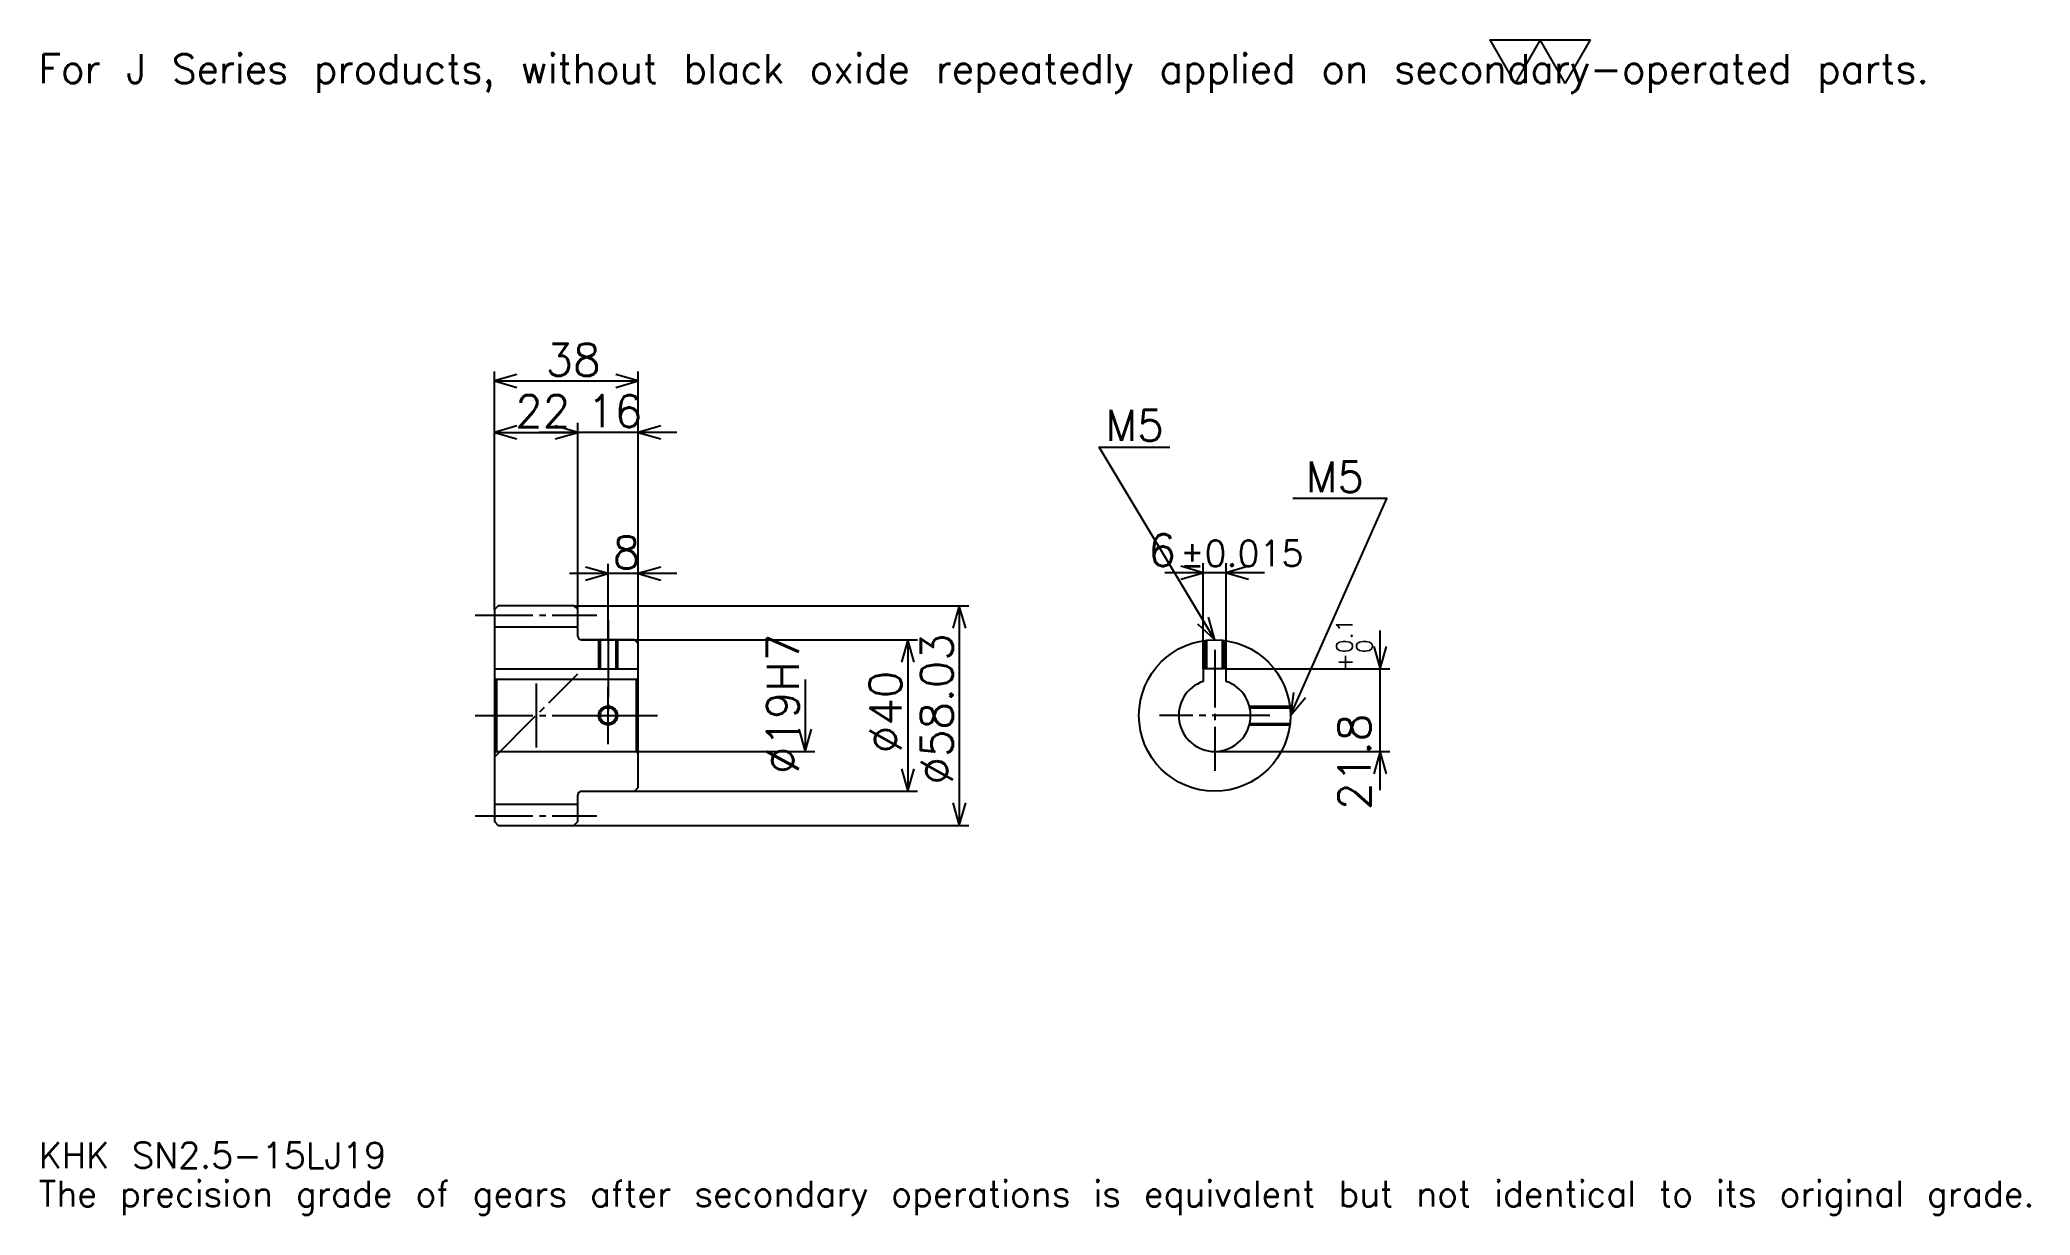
# Model space of a CAD drawing. Extents: x 17 to 543, y 6 to 317.
import ezdxf

# ---------------------------------------------------------------- set-up
doc = ezdxf.new("R2010")
doc.units = 0
doc.linetypes.add('DASHDOT', pattern=[20.347826, 15.26087, -1.695652, 1.695652, -1.695652])
doc.layers.get('0').update_dxf_attribs({"linetype": 'CONTINUOUS'})
doc.layers.add('DASHDOT', color=6, linetype='DASHDOT')
doc.styles.add('KANJI', font='TXT', dxfattribs={"bigfont": 'BIGFONT'})

msp = doc.modelspace()

# ---------------------------------------------------------------- linework, layer by layer
at = {"color": 5}
for p, q in [((137.347839, 167.212158), (137.347839, 229.103455)), ((137.347839, 226.559982), (175.347839, 226.559982)), ((175.347839, 167.212158), (175.347839, 229.103455)), ((137.347839, 212.994751), (159.347839, 212.994751)), ((185.521759, 212.994751), (149.17392, 212.994751)), ((159.347839, 167.212158), (159.347839, 215.538239)), ((185.521759, 175.690414), (157.17392, 175.690414)), ((167.347839, 167.212158), (167.347839, 178.233887)), ((340.782623, 175.930435), (314.434784, 175.930435)), ((324.608704, 150.495651), (324.608704, 178.473907)), ((330.608704, 150.495651), (330.608704, 178.473907)), ((137.347839, 166.212158), (137.347839, 167.212158)), ((158.347839, 167.212158), (175.347839, 167.212158)), ((159.347839, 166.212158), (159.347839, 167.212158)), ((167.347839, 158.195648), (167.347839, 167.212158)), ((167.347839, 158.195648), (167.347839, 167.212158)), ((175.347839, 167.212158), (262.67392, 167.212158)), ((175.347839, 157.195648), (175.347839, 167.212158)), ((260.130432, 167.212158), (260.130432, 109.179146)), ((160.347839, 158.195648), (175.347839, 158.195648)), ((175.347839, 158.195648), (249.108704, 158.195648)), ((246.565231, 158.195648), (246.565231, 118.195648)), ((371.304352, 118.521736), (371.304352, 160.669556)), ((219.434799, 147.695648), (219.434799, 128.695648)), ((330.608704, 150.495651), (373.847839, 150.495651)), ((175.347839, 128.695648), (221.978271, 128.695648)), ((327.608704, 128.695648), (373.847839, 128.695648)), ((160.347839, 118.195648), (175.347839, 118.195648)), ((175.347839, 118.195648), (249.108704, 118.195648)), ((158.347839, 109.179146), (175.347839, 109.179146)), ((175.347839, 109.179146), (262.67392, 109.179146))]:
    msp.add_line(p, q, dxfattribs=at)
at = {"color": 4}
for p, q in [((137.347839, 161.587158), (159.347839, 161.587158)), ((137.347839, 150.495651), (175.347839, 150.495651)), ((137.847839, 147.695648), (137.847839, 128.695648)), ((174.847839, 147.695648), (175.347839, 148.195648)), ((174.847839, 128.695648), (175.347839, 128.195648)), ((137.347839, 114.804146), (159.347839, 114.804146))]:
    msp.add_line(p, q, dxfattribs=at)
at = {"color": 7}
msp.add_line((148.347839, 146.673904), (148.347839, 129.717392), dxfattribs=at)
msp.add_lwpolyline([(406.956512, 305.217377), (400.343475, 316.679993), (426.795654, 316.679993), (420.182587, 305.217377), (413.56955, 316.679993), (406.956512, 305.217377)], dxfattribs=at)
at = {"color": 5}
for points in [[(143.282623, 228.255646), (137.347839, 226.559982), (143.282623, 224.864319)], [(169.413055, 224.864319), (175.347839, 226.559982), (169.413055, 228.255646)], [(143.282623, 214.690414), (137.347839, 212.994751), (143.282623, 211.299103)], [(153.413055, 211.299103), (159.347839, 212.994751), (153.413055, 214.690414)], [(153.413055, 211.299103), (159.347839, 212.994751), (153.413055, 214.690414)], [(181.282623, 214.690414), (175.347839, 212.994751), (181.282623, 211.299103)], [(327.608704, 158.195648), (297.086975, 209.065216), (315.739136, 209.065216)], [(347.608704, 138.195648), (373.043488, 195.5), (348.286957, 195.5)], [(161.413055, 173.994766), (167.347839, 175.690414), (161.413055, 177.386063)], [(181.282623, 177.386063), (175.347839, 175.690414), (181.282623, 173.994766)], [(318.67392, 174.234772), (324.608704, 175.930435), (318.67392, 177.626083)], [(336.543488, 177.626083), (330.608704, 175.930435), (336.543488, 174.234772)], [(261.826111, 161.277374), (260.130432, 167.212158), (258.434784, 161.277374)], [(323.101257, 162.412277), (327.608704, 158.195648), (326.009277, 164.157089)], [(248.260895, 152.260864), (246.565231, 158.195648), (244.869568, 152.260864)], [(369.608704, 156.430435), (371.304352, 150.495651), (373, 156.430435)], [(348.466522, 144.308014), (347.608704, 138.195648), (351.566223, 142.932205)], [(217.739136, 134.630432), (219.434799, 128.695648), (221.130463, 134.630432)], [(373, 122.760864), (371.304352, 128.695648), (369.608704, 122.760864)], [(244.869568, 124.130432), (246.565231, 118.195648), (248.260895, 124.130432)], [(258.434784, 115.113922), (260.130432, 109.179146), (261.826111, 115.113922)]]:
    msp.add_lwpolyline(points, dxfattribs=at)
at = {"color": 4}
for points in [[(159.347839, 159.195648), (159.347839, 166.212158), (158.347839, 167.212158), (138.347839, 167.212158), (137.347839, 166.212158), (137.347839, 128.195648)], [(160.347839, 118.195648), (174.347839, 118.195648), (175.347839, 119.195648), (175.347839, 157.195648), (174.347839, 158.195648), (160.347839, 158.195648)], [(164.847839, 158.195648), (164.847839, 150.495651)], [(165.282837, 158.195648), (165.282837, 150.495651)], [(169.412842, 158.195648), (169.412842, 150.495651)], [(169.847839, 158.195648), (169.847839, 150.495651)], [(325.108704, 150.495651), (325.108704, 158.038788)], [(325.543701, 150.495651), (325.543701, 158.08876)], [(329.673706, 150.495651), (329.673706, 158.08876)], [(330.108704, 150.495651), (330.108704, 158.038788)], [(137.347839, 128.195648), (137.847839, 128.695648), (174.847839, 128.695648), (174.847839, 147.695648), (137.847839, 147.695648), (137.347839, 148.195648)], [(330.608704, 147.209534), (330.608704, 150.495651), (324.608704, 150.495651), (324.608704, 147.209534)], [(336.773865, 140.695648), (347.451843, 140.695648)], [(336.881561, 140.260651), (347.501831, 140.260651)], [(336.773865, 135.695648), (347.451843, 135.695648)], [(336.881561, 136.130646), (347.501831, 136.130646)], [(137.347839, 128.195648), (137.347839, 110.179146), (138.347839, 109.179146), (158.347839, 109.179146), (159.347839, 110.179146), (159.347839, 117.195648)]]:
    msp.add_lwpolyline(points, dxfattribs=at)
for centre, radius in [((327.608704, 138.195648), 20), ((167.347839, 138.195648), 2.065)]:
    msp.add_circle(centre, radius, dxfattribs=at)
at = {"color": 7}
msp.add_circle((167.347839, 138.195648), 2.5, dxfattribs=at)
at = {"color": 4}
for centre, radius, start, end in [((160.347839, 159.195648), 1, 180, 270), ((327.608704, 138.195648), 9.5, 108.40848033, 71.59151967), ((160.347839, 117.195648), 1, 90, 180)]:
    msp.add_arc(centre, radius, start, end, dxfattribs=at)
at = {"layer": 'DASHDOT', "color": 7}
for p, q in [((132.26088, 164.712158), (164.434799, 164.712158)), ((167.347839, 158.195648), (167.347839, 138.195648)), ((327.608704, 155.582611), (327.608704, 123.608688)), ((137.347839, 127.195648), (159.347839, 149.195648)), ((132.26088, 138.195648), (180.434799, 138.195648)), ((342.195679, 138.195648), (313.021759, 138.195648)), ((132.26088, 111.679146), (164.434799, 111.679146))]:
    msp.add_line(p, q, dxfattribs=at)
for points in [[(167.347839, 163.282608), (167.347839, 145.408691)], [(167.347839, 130.608688), (167.347839, 145.782608)], [(159.76088, 138.195648), (174.934799, 138.195648)]]:
    msp.add_lwpolyline(points, dxfattribs=at)

# ---------------------------------------------------------------- texts
at = {"color": 7, "style": 'KANJI'}
for s, height, p in [('For J Series products, without black oxide repeatedly applied on secondary-operated parts.', 7.630435, (16.956522, 305.217377)), ('38', 8.478261, (150.836975, 227.916504)), ('22', 8.478261, (142.836975, 214.351288)), ('16', 8.478261, (161.836975, 214.351288)), ('M5', 8.139131, (298.782623, 210.760864)), ('M5', 8.139131, (351.678284, 197.195648)), ('8', 8.478261, (168.592407, 177.046936)), ('6', 8.478261, (310.10791, 177.626083)), ('%%p0.015', 6.782609, (318.500336, 177.626083)), ('KHK SN2.5-15LJ19', 6.782609, (16.956522, 18.652174)), ('The precision grade of gears after secondary operations is equivalent but not identical to its original grade.', 6.782609, (16.956522, 8.478261))]:
    msp.add_text(s, height=height, dxfattribs=at).set_placement(p)
for s, height, p in [('%%c19H7', 8.478261, (217.739136, 122.722824)), ('%%c58.03', 8.478261, (258.434784, 119.967384)), ('0.1', 4.23913, (364.013062, 154.686188)), ('0', 4.23913, (369.269562, 154.686188)), ('+', 4.23913, (364.013062, 149.938354)), ('%%c40', 8.478261, (244.869568, 128.233688)), ('21.8', 8.478261, (368.760864, 113.241089))]:
    msp.add_text(s, height=height, rotation=90, dxfattribs=at).set_placement(p)

doc.saveas('drawing.dxf')
